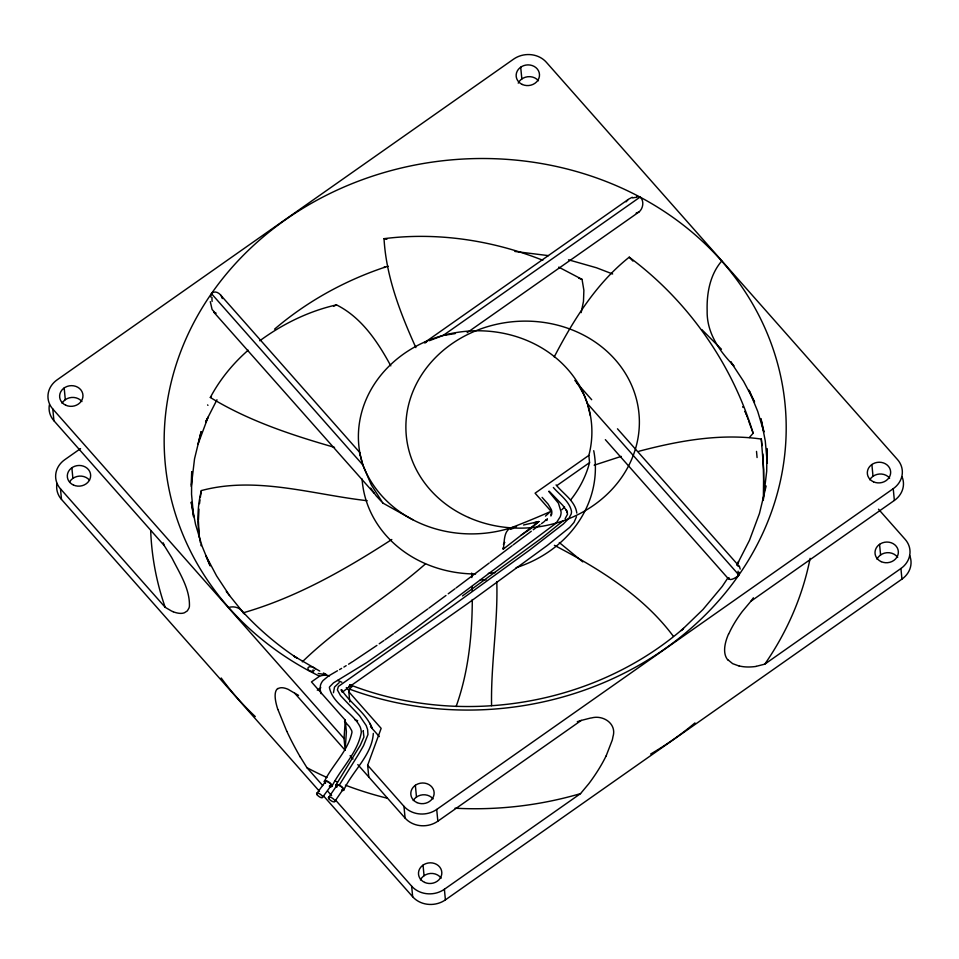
<?xml version="1.0" encoding="UTF-8"?>
<svg xmlns="http://www.w3.org/2000/svg" width="959" height="959" viewBox="0 0 959 959"><rect width="100%" height="100%" fill="white"/><g stroke="black" fill="none" stroke-linecap="round" stroke-linejoin="round"><path stroke-width="1.44" d="M198.429 521.372L199.22 536.968M472.296 599.531C472.152 635.685 468.388 672.331 456.112 706.543M198.441 520.234L198.969 509.121M764.239 495.276L762.861 454.027M191.297 485.026L191.716 471.732L191.548 494.293L193.61 516.721L191.225 502.132L195.54 524.345L202.049 546.091L210.177 565.882L205.717 555.381L216.626 575.963L229.561 595.575M763.34 500.406L763.7 469.67L761.29 439.066C720.197 433.18 678.564 440.804 638.85 451.281M345.264 720.149L346.379 731.729L345.156 750.118L344.041 738.538L345.264 720.149L311.459 681.909L319.539 676.239L310.26 671.492A311.327 275.293 -5.4 0 1 228.65 607.479A311.363 275.425 -5.5 0 1 383.576 172.704A311.363 275.425 -5.5 0 1 785.673 443.837A311.363 275.425 -5.5 0 1 349.735 689.197L348.824 691.787L349.795 701.916M523.506 525.005L538.79 521.552L503.235 549.147C504.686 542.255 503.199 531.298 510.991 527.834A831.429 739.329 -8.2 0 0 551.101 511.303L551.449 514.899A4.579 1.151 55 0 0 550.946 516.014M199.52 503.667L199.975 499.939M191.249 486.501L194.533 458.846L201.162 431.586L198.033 444.113L208.067 417.165L205.598 422.008L216.974 399.747M763.424 498.752L766.709 471.181L766.888 448.548L767.32 463.329L765.258 440.888L760.955 418.747L763.915 431.73M200.335 497.397L201.378 490.576C256.137 475.856 312.502 494.532 367.213 500.706M342.519 691.954L341.32 689.917L343.022 692.17L342.723 691.499C351.557 704.218 366.002 713.064 371.948 727.857M581.154 312.634L583.48 301.378L583.875 290.277L582.053 279.369L558.725 267.129M766.133 485.985L759.444 513.533L749.459 540.349L736.956 564.827M201.378 490.576C196.991 507.575 197.027 525.58 200.431 542.746M342.243 692.266L349.687 686.536M510.548 529.332L510.991 527.834L516.553 526.587M576.491 516.757L574.009 522.415L569.706 527.39L547.301 545.455L467.764 603.511L351.785 685.086M368.759 776.826L367.645 765.258L381.155 728.361L348.824 691.787M503.415 544.4L504.806 542.374M729.116 577.845C728.444 582.065 736.944 577.378 738.67 575.256M606.1 756.016L612.262 740.084A84.14 33.026 -41.5 0 0 612.945 736.776C617.093 723.805 603.247 714.719 591.631 717.919A88.108 34.572 -41.5 0 0 590.444 718.075L581.286 720.413A329.536 291.5 -5.5 0 1 577.306 721.659M554.23 356.916C573.446 319.958 596.222 283.396 629.236 257.18C687.879 300.682 731.921 363.413 753.151 433.264L749.327 437.532M736.872 565.019L738.598 561.746L736.968 564.216M334.535 447.373C291.644 435.05 248.621 420.881 210.333 397.482C219.839 379.536 232.917 363.581 248.177 350.203M626.047 201.846L628.445 199.256L632.317 197.254M339.258 785.145L357.947 755.248A401.653 355.298 -5.5 0 0 363.569 745.599L367.956 734.534L367.609 729.535L366.194 725.543L359.565 715.75L340.481 695.539L337.388 689.941L338.371 686.464L451.917 606.304L529.308 550.298L563.293 524.034L568.867 518.351L571.096 514.24A10.753 9.518 -5.5 0 0 571.468 511.111C569.298 501.066 559.708 494.892 553.355 487.484M349.807 689.149L350.311 688.382A26.612 4.867 -74.8 0 1 352.157 686.56L349.771 685.038A4.675 1.175 54.9 0 1 348.764 686.176M332.114 785.9C341.26 767.991 357.695 752.719 361.291 732.472A19.024 16.83 -5.5 0 0 360.057 726.706C352.54 711.782 332.965 704.565 329.405 687.615A5.119 4.531 -5.5 0 1 329.536 686.92L333.468 682.904L366.59 662.657L411.699 631.214L554.506 524.369M324.346 781.501C332.437 764.791 348.273 750.801 351.977 732.244A8.775 7.756 -5.5 0 0 351.629 730.494L349.424 726.646L344.497 721.3M343.766 790.108C352.325 771.12 372.092 755.153 373.315 733.395M335.986 784.941L360.296 745.263L363.929 736.991L363.173 730.698L363.437 731.285M727.965 577.798L722.235 586.44L702.995 609.492L681.13 630.626L683.467 628.409C593.597 706.184 460.572 727.641 350.083 684.846M328.446 797.732L336.609 785.805M334.991 801.161L343.154 789.245M316.614 793.668L325.197 781.981M322.668 797.097L331.263 785.409M565.127 518.711L567.572 514.132L566.289 510.02L567.44 512.586L567.177 511.986M721.695 261.064C709.972 274.658 706.627 293.382 707.155 310.848C706.639 332.605 719.262 350.958 733.899 365.882L730.59 361.663L743.597 381.37L754.553 402.049L749.003 390.181L757.706 411.351L763.832 431.802M211.627 293.322C215.427 289.702 221.589 294.089 222.308 298.549M335.578 800.094L411.651 886.164A23.376 20.678 -5.5 0 0 444.389 889.269L580.531 793.62L588.778 783.743A124.67 48.933 -41.5 0 0 591.092 780.626A119.899 47.063 -41.5 0 0 606.04 756.04M753.39 597.805A329.536 291.5 -5.5 0 1 750.909 601.233L742.314 611.482A88.863 34.872 -41.5 0 0 740.3 614.228A84.284 33.086 -41.5 0 0 728.744 634.007M211.436 396.535L210.333 397.482M302.313 661.842C340.001 625.1 386.093 598.572 425.508 563.856M538.682 521.672L529.967 529.248L520.989 535.254M547.361 518.699L546.882 520.509M563.317 520.653L541.823 538.011L462.502 595.923M545.563 520.21L546.474 519.442M339.21 682.604L334.523 687.04L333.456 692.71M274.562 329.153C306.904 301.51 344.641 280.675 384.955 267.177L383.888 267.453L388.227 266.266M489.126 563.077L456.088 587.939M490.301 562.19L512.07 545.719M513.137 544.916L531.286 531.238M533.264 529.752L540.085 524.681M448.225 593.801L454.962 588.778M259.781 340.793C282.617 323.95 308.75 311.172 336.489 304.878C361.639 317.453 377.762 341.86 390.804 365.87M544.041 521.756L541.511 523.626M445.959 595.479L428.949 608.078M427.822 608.917L394.533 633.048M467.165 332.653L638.982 211.987C643.069 208.702 644.4 201.138 640.444 197.338M385.027 639.761L393.442 633.815M424.369 342.723L627.785 199.772M80.544 448.608L64.744 459.709A23.376 20.678 -5.5 0 0 60.477 488.826L61.496 499.423L319.419 791.259M640.061 197.098L443.19 335.422L455.177 333.6M370.689 488.107L376.216 495.875L382.869 503.031L371.205 484.679L362.874 465.019A116.866 103.38 -5.5 0 1 472.284 330.891A116.866 103.38 -5.5 0 1 588.85 455.393L535.086 493.178L551.101 511.303M556.999 485.494L589.545 462.634L588.85 455.393M317.285 690.18L320.809 687.711M367.645 765.258L403.967 806.339A23.376 20.678 -5.5 0 0 436.705 809.444L893.237 488.694A23.376 20.678 -5.5 0 0 897.504 459.577L546.33 62.239A23.376 20.678 -5.5 0 0 513.592 59.134L57.06 379.884A23.376 20.678 -5.5 0 0 52.793 409.002L53.92 420.749L164.265 545.599L171.397 557.083A88.108 22.201 54.9 0 1 172.32 558.701C179.812 573.578 190.002 589.03 189.426 606.292A84.14 21.206 54.9 0 1 188.959 608.114L187.341 610.871L184.464 612.729A119.899 30.208 54.9 0 1 173.243 611.782M357.803 764.587L405.094 818.087A23.376 20.678 -5.5 0 0 437.843 821.192L581.286 720.413M750.909 601.233L894.363 500.442A23.376 20.678 -5.5 0 0 902.011 476.659M756.243 666.325L764.791 664.155L900.921 568.507A23.376 20.678 -5.5 0 0 905.188 539.402L878.516 509.217M323.387 795.742L412.67 896.761A23.376 20.678 -5.5 0 0 445.408 899.866L901.939 579.116A23.376 20.678 -5.5 0 0 909.588 555.333M379.213 643.801L383.864 640.564M376.899 645.419L353.595 661.015M638.982 211.987L636.165 213.078M391.799 539.497C345.372 569.526 296.583 597.457 243.142 612.837M352.744 661.566L348.573 664.203M343.873 667.068L346.175 665.678M339.522 669.598L341.656 668.375M337.484 670.749L328.589 675.939L323.063 680.53A14.133 12.503 -5.5 0 0 320.45 685.325L320.114 689.353L321.097 693.657M425.125 342.902L426.527 342.135M336.489 304.878L333.552 306.341M429.368 340.697L443.118 335.446M737.951 566.254L739.461 566.553L740.204 569.071M594.172 465.199L621.204 456.388M510.823 529.044L513.497 528.325M533.935 522.847L538.79 521.552M228.602 607.515C233.037 606.112 237.892 606.987 241.332 610.2C257.755 628.409 276.468 644.388 296.858 657.994L293.957 656.148L319.731 671.084M415.87 347.614C400.323 313.102 386.165 276.851 384.032 238.671C437.664 231.91 492.722 240.337 542.806 260.273M326.012 674.537L323.651 674.285M216.183 313.173L215.535 313.137M514.863 251.45L548.44 255.633M386.897 239.259L384.032 238.671M323.339 674.237L319.647 673.697M319.083 673.614L318.184 673.482M350.538 685.026L351.306 685.325M327.678 675.46L326.504 675.28A35.183 13.81 -41.5 0 0 324.801 675.208M568.507 259.805L596.498 267.777L612.645 273.986M350.97 685.182L349.771 685.038M739.017 665.99L732.652 663.652L727.881 659.768M215.26 313.078L212.083 309.457L210.297 301.665M582.053 279.369L578.828 278.218M337.616 680.411L341.548 682.137A80.041 20.163 54.9 0 1 341.8 682.173M323.447 672.99L326.072 674.405M315.403 668.831C311.543 664.863 304.387 666.889 309.925 671.3M554.386 545.323C598.632 568.471 643.045 595.575 673.314 636.237M382.977 503.127L412.718 519.694M60.477 488.826L165.188 607.311L171.457 610.991A124.67 31.407 54.9 0 0 173.195 611.722M298.549 695.359A329.536 291.5 -5.5 0 1 294.749 693.237L288.215 689.365A88.863 22.393 54.9 0 0 286.693 688.754A84.284 21.242 54.9 0 0 278.05 688.706M559.301 542.554L582.796 561.89M721.444 349.244L701.844 329.62M632.94 261.088L629.236 257.18M548.848 491.559L558.438 503.223L561.099 511.95A16.375 14.493 -5.5 0 1 560.164 516.889L556.783 522.14A31.899 28.219 -5.5 0 1 554.494 524.369M542.099 497.373L548.152 504.158L551.245 509.445A8.787 7.768 -5.5 0 1 551.485 514.492M549.099 491.14L562.789 505.393L566.553 510.584M556.064 484.918C563.173 493.789 575.196 500.886 576.827 513.113M591.691 399.711L576.815 382.917L578.277 384.955M617.476 428.805L739.461 566.553M738.874 574.98L587.435 403.619L590.384 415.798M605.345 439.654L728.732 579.176M359.541 452.228L220.666 295.108M211.412 293.598L362.862 464.947A117.106 103.776 -4.9 0 0 510.991 527.834M374.214 493.31L213.737 312.119M346.307 687.531L349.172 690.768M370.51 726.634L379.32 736.608M52.793 409.002L344.041 738.538M294.749 693.237L344.988 750.094M350.071 755.68L353.02 759.025M300.287 756.951L306.928 767.679L322.739 785.565M327.678 791.151L331.622 795.622M574.813 380.351L575.328 380.987M226.3 591.523L244.425 614.048M575.832 381.622L576.323 382.269M341.32 689.917L342.099 691.043M578.984 385.998L584.007 394.904L587.411 403.559M286.765 731.273L277.906 709.528M372.212 728.456L369.862 723.266M742.686 406.676L743.033 407.455M744.699 411.387L745.035 412.166M745.682 413.749L746.006 414.528M746.653 416.11L746.965 416.889M747.6 418.472L747.912 419.251M748.523 420.833L749.135 422.416M749.435 423.195L751.197 427.918M751.484 428.685L753.151 433.264M362.862 464.947L359.709 452.924M359.553 452.384L359.601 452.984M200.851 544.76L201.078 545.767M359.841 455.01L359.625 453.163M761.29 439.066L761.662 442.243M503.091 547.961L503.235 549.147M761.758 443.07L762.033 445.575M893.237 488.694L894.363 500.442M900.921 568.507L901.939 579.116M871.875 464.528L873.014 476.275M879.559 544.352L880.59 554.949M520.701 67.19L521.84 78.938M436.705 809.444L437.843 821.192M444.389 889.269L445.408 899.866M415.355 785.277L416.482 797.037M423.039 865.102L424.058 875.711M403.967 806.339L405.094 818.087M411.651 886.164L412.67 896.761M64.181 387.939L65.308 399.687M71.865 467.764L72.884 478.361M471.672 573.086L471.84 577.57M496.786 581.669C498.081 623.11 490.732 664.275 491.583 705.716M472.152 586.5L472.212 590.852M207.959 405.333A97.267 11.976 -64.1 0 1 207.6 404.902M756.507 451.401A97.267 15.692 85.8 0 1 757.071 457.539M589.545 462.634A116.866 103.38 -5.5 0 1 570.581 500.035M564.563 506.939A116.866 103.38 -5.5 0 1 561.794 509.768M549.111 512.705A45.445 28.494 -43.8 0 1 545.443 516.122M546.162 520.15A14.145 6.353 -42.8 0 1 545.683 520.425M544.676 521.085A6.198 2.122 -40.5 0 1 545.084 520.713M336.669 786.967A4.675 1.75 34.4 0 1 337.664 784.594A4.675 1.75 34.4 0 1 343.286 788.334A4.675 1.75 34.4 0 1 341.8 790.384M337.053 786.824A3.848 1.438 34.4 0 1 338.131 785.121A3.848 1.438 34.4 0 1 342.591 788.07A3.848 1.438 34.4 0 1 341.812 789.952M319.551 676.203A24.658 9.674 -41.5 0 1 324.765 675.244M327.726 675.412A68.712 26.972 -41.5 0 1 329.452 675.975M694.951 722.918A311.447 275.497 -5.5 0 1 650.634 754.05M255.286 716.565A311.447 275.497 -5.5 0 1 221.193 678.001M313.629 671.863A7.864 3.201 16.4 0 1 310.752 670.988M739.365 572.403A7.864 3.992 -46.1 0 1 738.25 574.921M738.142 571.192A16.159 5.286 -64.5 0 1 737.603 573.95M636.632 196.559A7.864 7.3 61.8 0 1 640.001 197.182M632.652 197.95A16.159 13.486 24.8 0 1 636.776 197.35M210.764 297.026A7.864 6.497 79.4 0 1 211.591 293.766M212.107 301.45A16.159 9.47 84.8 0 1 211.999 297.47M810.127 558.342A332.653 294.257 -5.5 0 1 764.791 664.155M580.531 793.62A332.653 294.257 -5.5 0 1 455.034 808.209M387.052 798.164A332.653 294.257 -5.5 0 1 345.408 785.157M337.412 781.993A332.653 294.257 -5.5 0 1 334.787 780.902M327.007 777.521A332.653 294.257 -5.5 0 1 306.928 767.679M165.188 607.311A332.653 294.257 -5.5 0 1 150.695 530.723M357.659 720.7A329.536 291.5 -5.5 0 1 354.986 719.825M164.265 545.599A329.536 291.5 -5.5 0 1 163.234 542.842M727.773 659.864A75.881 29.777 -41.5 0 1 728.492 634.115M756.171 666.421A116.878 45.876 -41.5 0 1 739.101 665.894M61.496 499.423A23.376 20.678 -5.5 0 1 56.977 483.456M53.92 420.749A23.376 20.678 -5.5 0 1 49.4 404.782M277.822 709.456A75.881 19.12 54.9 0 1 277.858 688.43M300.227 756.927A116.878 29.453 54.9 0 1 286.837 731.333M420.438 879.918A11.688 10.333 -5.5 0 1 430.351 873.457A11.688 10.333 -5.5 0 1 441.152 878.18M876.97 559.169A11.688 10.333 -5.5 0 1 886.871 552.696A11.688 10.333 -5.5 0 1 897.684 557.419M69.635 481.886A11.688 10.333 -5.5 0 1 89.511 480.219M486.009 579.823A62.335 55.131 -5.5 0 1 480.327 579.883M62.059 403.212A11.688 10.333 -5.5 0 1 81.935 401.545M413.233 800.561A11.688 10.333 -5.5 0 1 433.108 798.883M518.22 83.145A11.688 10.333 -5.5 0 1 527.702 76.732A11.688 10.333 -5.5 0 1 538.467 80.784M869.753 479.8A11.688 10.333 -5.5 0 1 889.64 478.133M325.245 783.239A4.663 1.702 36.3 0 1 326.144 780.734A4.663 1.702 36.3 0 1 331.766 784.941A4.663 1.702 36.3 0 1 329.393 786.344M325.616 782.952A3.644 1.331 36.3 0 1 326.779 781.441A3.644 1.331 36.3 0 1 330.951 784.594A3.644 1.331 36.3 0 1 329.5 785.9M593.729 450.694A116.866 103.38 -5.5 0 1 516.122 567.68M495.419 572.511A116.866 103.38 -5.5 0 1 488.359 573.374M475.568 573.973A116.866 103.38 -5.5 0 1 362.082 478.985M314.288 670.413A16.159 1.283 10.7 0 1 312.706 670.125M342.375 690.732L341.464 690L342.375 690.732M468.651 517.512A116.866 103.38 -5.5 0 0 639.269 417.764A116.866 103.38 -5.5 0 0 459.96 338.623A116.866 103.38 -5.5 0 0 468.651 517.512M416.985 802.587A11.688 10.333 -5.5 0 0 434.139 792.733A11.688 10.333 -5.5 0 0 416.29 784.69A11.688 10.333 -5.5 0 0 416.985 802.587M873.517 481.826A11.688 10.333 -5.5 0 0 890.659 471.984A11.688 10.333 -5.5 0 0 872.81 463.928A11.688 10.333 -5.5 0 0 873.517 481.826M522.343 84.488A11.688 10.333 -5.5 0 0 539.497 74.634A11.688 10.333 -5.5 0 0 521.636 66.591A11.688 10.333 -5.5 0 0 522.343 84.488M65.811 405.249A11.688 10.333 -5.5 0 0 82.965 395.396A11.688 10.333 -5.5 0 0 65.116 387.352A11.688 10.333 -5.5 0 0 65.811 405.249M73.495 485.062A11.688 10.333 -5.5 0 0 90.649 475.22A11.688 10.333 -5.5 0 0 72.8 467.165A11.688 10.333 -5.5 0 0 73.495 485.062M424.669 882.412A11.688 10.333 -5.5 0 0 441.823 872.558A11.688 10.333 -5.5 0 0 423.974 864.515A11.688 10.333 -5.5 0 0 424.669 882.412M881.201 561.65A11.688 10.333 -5.5 0 0 898.355 551.809A11.688 10.333 -5.5 0 0 880.494 543.753A11.688 10.333 -5.5 0 0 881.201 561.65M317.369 795.083A3.644 1.331 36.3 0 0 322.524 797.6A3.644 1.331 36.3 0 0 319.035 793.465A3.644 1.331 36.3 0 0 317.369 795.083M329.261 799.207A3.848 1.438 34.4 0 0 334.835 801.7A3.848 1.438 34.4 0 0 331.071 797.432A3.848 1.438 34.4 0 0 329.261 799.207"/></g></svg>
